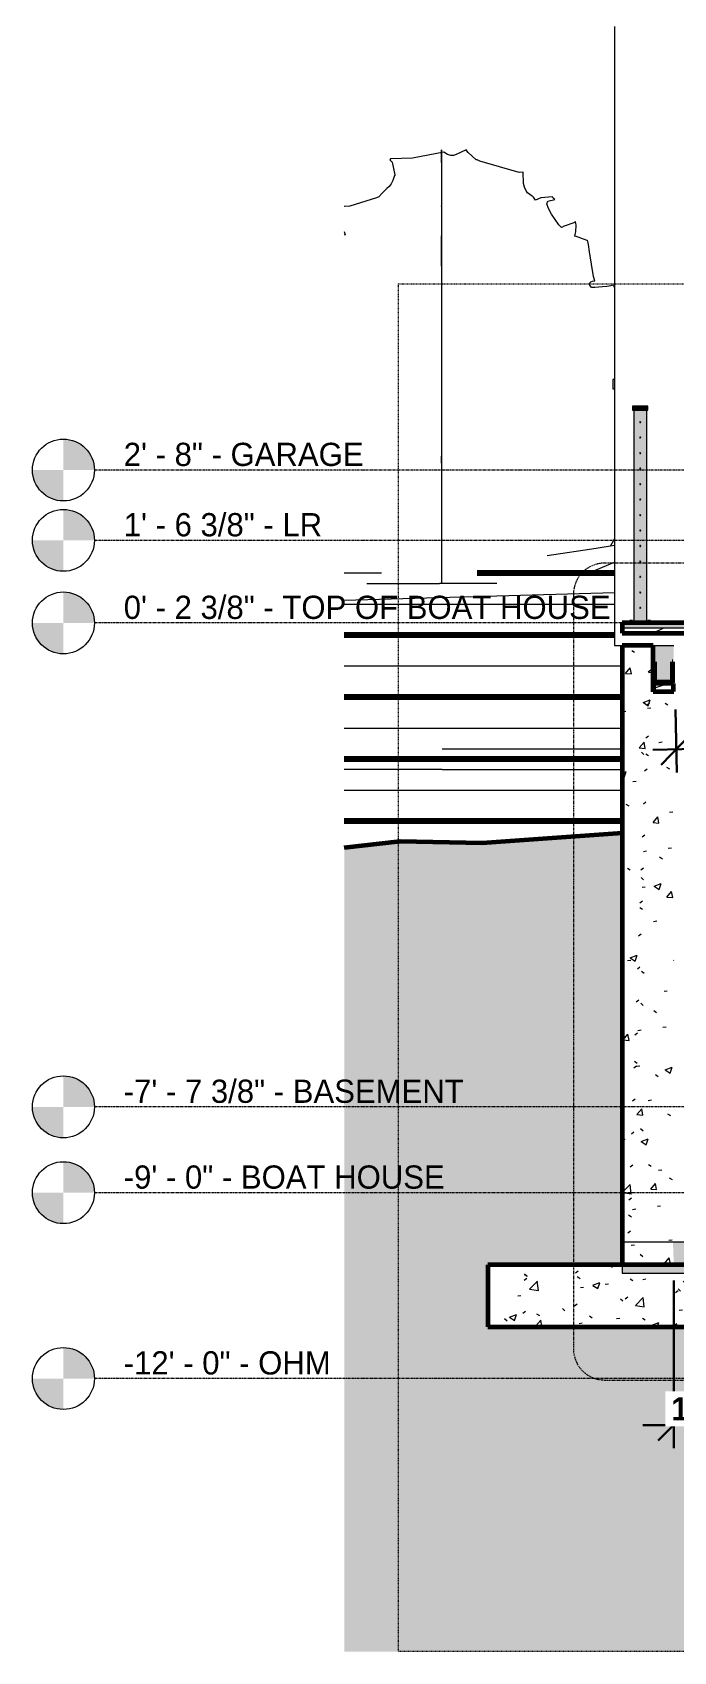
# Model space of a CAD drawing. Header units: inches. Extents: x -8991 to -6983, y -226 to 479.
# Drawn here: x -7933.5 to -7809.4, y -196.9 to 116.8 of the extents above; entities that cross this region are included whole.
import ezdxf

# ---------------------------------------------------------------- set-up
doc = ezdxf.new("R2010")
doc.units = ezdxf.units.IN
doc.header["$MEASUREMENT"] = 0
for name, pattern in [('Aligning Line 1_8_', [0.25, 0.125, -0.125]), ('Dash Dot 3_16_', [0.3125, 0.1875, -0.0625, 0, -0.0625]), ('Grid Line 1_2_', [0.875, 0.5, -0.125, 0.125, -0.125])]:
    doc.linetypes.add(name, pattern=pattern)
for name, color, linetype, lineweight in [('A-ANNO-DIMS-1', 211, 'Continuous', 30), ('A-ANNO-SYMB-1', 150, 'Dash Dot 3_16_', 9), ('A-DETL-GENF', 92, 'Continuous', 9), ('A-FLOR', 192, 'Continuous', 18), ('A-FLOR-1', 192, 'Continuous', 60), ('A-FLOR-HRAL', 11, 'Continuous', 9), ('A-FLOR-LEVL', 51, 'Continuous', 9), ('A-FLOR-LEVL-1', 51, 'Grid Line 1_2_', 9), ('A-FLOR-MCUT', 51, 'Continuous', 18), ('A-FLOR-PATT-1', 8, 'Continuous', 9), ('A-GLAZ', 151, 'Continuous', 18), ('A-GLAZ-1', 151, 'Continuous', 9), ('A-WALL', 113, 'Continuous', 18), ('A-WALL-1', 113, 'Continuous', 60), ('A-WALL-PATT-1', 111, 'Continuous', 9), ('C-BLDG-PADS', 91, 'Continuous', 9), ('C-BLDG-PADS-1', 91, 'Continuous', 18), ('C-TOPO', 7, 'Continuous', 9), ('C-TOPO-1', 7, 'Continuous', 60), ('C-TOPO-MAJR', 7, 'Continuous', 80), ('G-ANNO-SYMB', 111, 'Aligning Line 1_8_', 9), ('S-FNDN', 32, 'Continuous', 18), ('S-FNDN-1', 32, 'Continuous', 60), ('S-FNDN-2', 32, 'Continuous', 9)]:
    doc.layers.add(name, color=color, linetype=linetype, lineweight=lineweight)
doc.styles.add('Century Gothic', font='ufonts.com_century-gothic.ttf', dxfattribs={"height": 4.5})
doc.styles.add('Century Gothic_B', font='GOTHICB.TTF', dxfattribs={"height": 4.5})
doc.dimstyles.new('OD__1_8__Tol__', dxfattribs={"dimscale": 12, "dimtxt": 4.698757, "dimasz": 0.5, "dimexe": 0.375, "dimexo": 0.25, "dimgap": 0.0625, "dimtad": 1, "dimdec": 3, "dimrnd": 0.125, "dimzin": 3, "dimdsep": 46, "dimlunit": 4, "dimtxsty": 'Century Gothic_B', "dimblk1": 'OBLIQUE', "dimblk2": 'OBLIQUE', "dimsah": 1, "dimcen": 0.09, "dimdle": 0.375, "dimazin": 0, "dimtfac": 1, "dimtdec": 4, "dimtix": 1, "dimtmove": 0, "dimatfit": 3, "dimfxl": 1, "dimtvp": 1, "dimtfill": 1, "dimfrac": 2, "dimtolj": 1, "dimtzin": 0, "dimlwd": 30, "dimlwe": 30, "dimarcsym": 2})
doc.dimstyles.new('OD__1__Tol__', dxfattribs={"dimscale": 12, "dimtxt": 4.698757, "dimasz": 0.5, "dimexe": 0.375, "dimexo": 0.25, "dimgap": 0.0625, "dimtad": 1, "dimdec": 0, "dimzin": 3, "dimdsep": 46, "dimlunit": 4, "dimtxsty": 'Century Gothic_B', "dimblk1": 'OBLIQUE', "dimblk2": 'OBLIQUE', "dimsah": 1, "dimcen": 0.09, "dimdle": 0.375, "dimazin": 0, "dimtfac": 1, "dimtdec": 4, "dimtix": 1, "dimtmove": 0, "dimatfit": 3, "dimfxl": 1, "dimtvp": 1, "dimtfill": 1, "dimfrac": 2, "dimtolj": 1, "dimtzin": 0, "dimlwd": 30, "dimlwe": 30, "dimarcsym": 2})
pattern_1 = [(50, (-7545.088, 124.938), (13.77135, -1.20496), [1.44, -15.84]), (355, (-7545.088, 124.938), (-2.6644, 14.4422), [1.152, -12.672]), (100.451, (-7543.94, 124.837), (11.10708, 13.23737), [1.224, -13.462]), (46.184, (-7545.088, 128.778), (20.4913, -3.17785), [2.16, -23.76]), (96.636, (-7543.38, 128.513), (17.9459, 18.7032), [1.836, -20.193]), (351.184, (-7545.088, 128.778), (17.9454, 18.7026), [1.728, -19.008]), (21, (-7543.168, 127.818), (11.46052, -7.73037), [1.44, -15.84]), (326, (-7543.168, 127.818), (4.67135, 13.92315), [1.152, -12.672]), (71.451, (-7542.213, 127.173), (16.13207, 6.19284), [1.224, -13.462]), (37.5, (-7545.0885, 124.938), (0.233123, 6.39175), [0.634, -11.885, 0.634, -12.23, -12.72]), (37.5, (-7545.0885, 124.938), (0.233123, 6.39175), [-25.382, 0.634, -12.086]), (7.5, (-7545.0885, 124.938), (5.05073, 7.57304), [0.634, -6.701, 0.634, -11.597, -4.848]), (7.5, (-7545.0885, 124.938), (5.05073, 7.57304), [-19.565, 0.634, -4.214]), (327.5, (-7549.3695, 124.938), (10.24958, -0.43289), [0.634, -4.166, 0.634, -14.342, -19.872]), (327.5, (-7549.3695, 124.938), (10.24958, -0.43289), [-19.776, 0.634, -19.238]), (317.5, (-7551.2895, 124.938), (11.19739, 1.92214), [0.634, -5.606, 0.634, -9.312, -14.112]), (317.5, (-7551.2895, 124.938), (11.19739, 1.92214), [-16.186, 0.634, -13.478])]

# ---------------------------------------------------------------- blocks, each defined once
blk = doc.blocks.new('Railing - 2_ x 1_2_ 2-1559248-Section 26')
at = {"layer": 'A-FLOR-HRAL'}
for points in [[(-8696.64, 2.62), (-8694.88, 2.62), (-8694.88, 43.62), (-8697.26, 43.62), (-8697.26, 2.62), (-8696.85, 2.62)], [(-8694.88, 2.37), (-8693.57, 2.37), (-8693.57, 2.62), (-8698.57, 2.62), (-8698.57, 2.37), (-8696.55, 2.37)], [(-8697.59, 2.62), (-8697.57, 2.62), (-8697.58, 2.87), (-8698.07, 2.87), (-8698.05, 2.62), (-8697.6, 2.62)], [(-8694.29, 2.62), (-8694.07, 2.62), (-8694.08, 2.87), (-8694.57, 2.87), (-8694.55, 2.62), (-8694.32, 2.62)]]:
    blk.add_hatch(color=256, dxfattribs=at).paths.add_polyline_path(points, flags=0)
for p, q in [((-8697.26, 43.62), (-8694.88, 43.62)), ((-8697.26, 2.62), (-8697.26, 43.62)), ((-8694.88, 2.62), (-8694.88, 43.62)), ((-8693.57, 2.62), (-8698.57, 2.62)), ((-8698.57, 2.37), (-8698.57, 2.62)), ((-8698.57, 2.37), (-8693.57, 2.37)), ((-8698.07, 2.62), (-8698.07, 2.87)), ((-8697.57, 2.87), (-8698.07, 2.87)), ((-8697.57, 2.87), (-8697.57, 2.62)), ((-8694.57, 2.62), (-8694.57, 2.87)), ((-8694.07, 2.87), (-8694.57, 2.87)), ((-8694.07, 2.87), (-8694.07, 2.62)), ((-8693.57, 2.37), (-8693.57, 2.62))]:
    blk.add_line(p, q, dxfattribs=at)
blk = doc.blocks.new('Railing - 2_ x 1_2_ 2-V24-Section 26')
at = {"layer": 'A-FLOR-HRAL'}
h = blk.add_hatch(color=256, dxfattribs=at)
h.paths.add_polyline_path([(-8871.88, 2.62), (-8871.88, 43.62), (-8874.26, 43.62), (-8874.26, 2.62), (-8872.35, 2.62)], flags=0)
h.paths.add_polyline_path([(-8873.07, 5.19), (-8873.16, 5.28), (-8873.07, 5.37), (-8872.98, 5.28)], flags=0)
h.paths.add_polyline_path([(-8873.07, 8.19), (-8873.16, 8.28), (-8873.07, 8.37), (-8872.98, 8.28)], flags=0)
h.paths.add_polyline_path([(-8873.07, 11.19), (-8873.16, 11.28), (-8873.07, 11.37), (-8872.98, 11.28)], flags=0)
h.paths.add_polyline_path([(-8873.07, 14.19), (-8873.16, 14.28), (-8873.07, 14.37), (-8872.98, 14.28)], flags=0)
h.paths.add_polyline_path([(-8873.07, 17.19), (-8873.16, 17.28), (-8873.07, 17.37), (-8872.98, 17.28)], flags=0)
h.paths.add_polyline_path([(-8873.07, 20.19), (-8873.16, 20.28), (-8873.07, 20.37), (-8872.98, 20.28)], flags=0)
h.paths.add_polyline_path([(-8873.07, 23.19), (-8873.16, 23.28), (-8873.07, 23.37), (-8872.98, 23.28)], flags=0)
h.paths.add_polyline_path([(-8873.07, 26.19), (-8873.16, 26.28), (-8873.07, 26.37), (-8872.98, 26.28)], flags=0)
h.paths.add_polyline_path([(-8873.07, 29.19), (-8873.16, 29.28), (-8873.07, 29.37), (-8872.98, 29.28)], flags=0)
h.paths.add_polyline_path([(-8873.07, 32.19), (-8873.16, 32.28), (-8873.07, 32.37), (-8872.98, 32.28)], flags=0)
h.paths.add_polyline_path([(-8873.07, 35.19), (-8873.16, 35.28), (-8873.07, 35.37), (-8872.98, 35.28)], flags=0)
h.paths.add_polyline_path([(-8873.07, 38.19), (-8873.16, 38.28), (-8873.07, 38.37), (-8872.98, 38.28)], flags=0)
h.paths.add_polyline_path([(-8873.07, 41.19), (-8873.16, 41.28), (-8873.07, 41.37), (-8872.98, 41.28)], flags=0)
for points in [[(-8871.36, 2.37), (-8870.57, 2.37), (-8870.57, 2.62), (-8875.57, 2.62), (-8875.57, 2.37), (-8871.88, 2.37)], [(-8875.07, 2.62), (-8874.57, 2.62), (-8874.58, 2.87), (-8875.07, 2.87)], [(-8871.35, 2.62), (-8871.07, 2.62), (-8871.08, 2.87), (-8871.57, 2.87), (-8871.55, 2.62), (-8871.36, 2.62)]]:
    blk.add_hatch(color=256, dxfattribs=at).paths.add_polyline_path(points, flags=0)
for p, q in [((-8874.26, 2.62), (-8874.26, 43.62)), ((-8871.88, 43.62), (-8871.88, 2.62)), ((-8870.57, 2.62), (-8875.57, 2.62)), ((-8875.57, 2.37), (-8875.57, 2.62)), ((-8875.07, 2.62), (-8875.07, 2.87)), ((-8874.57, 2.87), (-8875.07, 2.87)), ((-8874.57, 2.87), (-8874.57, 2.62)), ((-8871.57, 2.62), (-8871.57, 2.87)), ((-8871.07, 2.87), (-8871.57, 2.87)), ((-8871.07, 2.87), (-8871.07, 2.62)), ((-8870.57, 2.62), (-8870.57, 2.37))]:
    blk.add_line(p, q, dxfattribs=at)
blk = doc.blocks.new('Railing - Railing-1114347-Section 26')
at = {"layer": 'A-FLOR-HRAL'}
for points in [[(-8874.01, 43.62), (-8871.57, 43.62), (-8871.58, 44.37), (-8874.57, 44.37), (-8874.57, 43.62), (-8874.26, 43.62)], [(-8697.57, 43.62), (-8694.57, 43.62), (-8694.57, 44.37), (-8697.57, 44.37), (-8697.57, 43.99)], [(-8873.07, 41.19), (-8872.98, 41.28), (-8873.07, 41.37), (-8873.16, 41.28)], [(-8873.07, 38.19), (-8872.98, 38.28), (-8873.07, 38.37), (-8873.16, 38.28)], [(-8873.07, 35.19), (-8872.98, 35.28), (-8873.07, 35.37), (-8873.16, 35.28)], [(-8873.07, 32.19), (-8872.98, 32.28), (-8873.07, 32.37), (-8873.16, 32.28)], [(-8873.07, 29.19), (-8872.98, 29.28), (-8873.07, 29.37), (-8873.16, 29.28)], [(-8873.07, 26.19), (-8872.98, 26.28), (-8873.07, 26.37), (-8873.16, 26.28)], [(-8873.07, 23.19), (-8872.98, 23.28), (-8873.07, 23.37), (-8873.16, 23.28)], [(-8873.07, 20.19), (-8872.98, 20.28), (-8873.07, 20.37), (-8873.16, 20.28)], [(-8873.07, 17.19), (-8872.98, 17.28), (-8873.07, 17.37), (-8873.16, 17.28)], [(-8873.07, 14.19), (-8872.98, 14.28), (-8873.07, 14.37), (-8873.16, 14.28)], [(-8873.07, 11.19), (-8872.98, 11.28), (-8873.07, 11.37), (-8873.16, 11.28)], [(-8873.07, 8.19), (-8872.98, 8.28), (-8873.07, 8.37), (-8873.16, 8.28)], [(-8873.07, 5.19), (-8872.98, 5.28), (-8873.07, 5.37), (-8873.16, 5.28)]]:
    blk.add_hatch(color=256, dxfattribs=at).paths.add_polyline_path(points, flags=0)
for p, q in [((-8871.57, 44.37), (-8874.57, 44.37)), ((-8874.57, 44.37), (-8874.57, 43.62)), ((-8871.57, 43.62), (-8871.57, 44.37)), ((-8694.57, 44.37), (-8697.57, 44.37)), ((-8697.57, 44.37), (-8697.57, 43.62)), ((-8694.57, 43.62), (-8694.57, 44.37)), ((-8874.57, 43.62), (-8871.57, 43.62)), ((-8697.57, 43.62), (-8697.26, 43.62)), ((-8694.88, 43.62), (-8694.57, 43.62))]:
    blk.add_line(p, q, dxfattribs=at)
for centre, radius, start, end in [((-8873.07, 41.28), 0.0938, 0, 180), ((-8873.07, 41.28), 0.0938, 180, 0), ((-8873.07, 38.28), 0.0938, 0, 180), ((-8873.07, 38.28), 0.0938, 180, 0), ((-8873.07, 35.28), 0.0938, 0, 180), ((-8873.07, 35.28), 0.0938, 180, 0), ((-8873.07, 32.28), 0.0938, 0, 180), ((-8873.07, 32.28), 0.0938, 180, 0), ((-8873.07, 29.28), 0.0938, 0, 180), ((-8873.07, 29.28), 0.0938, 180, 0), ((-8873.07, 26.28), 0.0938, 0, 180), ((-8873.07, 26.28), 0.0938, 180, 0), ((-8873.07, 23.28), 0.0938, 0, 180), ((-8873.07, 23.28), 0.0938, 180, 0), ((-8873.07, 20.28), 0.0938, 0, 180), ((-8873.07, 20.28), 0.0938, 180, 0), ((-8873.07, 17.28), 0.0938, 0, 180), ((-8873.07, 17.28), 0.0938, 180, 0), ((-8873.07, 14.28), 0.0938, 0, 180), ((-8873.07, 14.28), 0.0938, 180, 0), ((-8873.07, 11.28), 0.0937, 360, 180), ((-8873.07, 11.28), 0.0937, 180, 360), ((-8873.07, 8.28), 0.0938, 0, 180), ((-8873.07, 8.28), 0.0937, 180, 360), ((-8873.07, 5.28), 0.0937, 360, 180), ((-8873.07, 5.28), 0.0937, 180, 0)]:
    blk.add_arc(centre, radius, start, end, dxfattribs=at)
for name in ['Railing - 2_ x 1_2_ 2-V24-Section 26', 'Railing - 2_ x 1_2_ 2-1559248-Section 26']:
    blk.add_blockref(name, (0, 0))
blk = doc.blocks.new('Walls 3 - Walls 3-1648727-Section 26')
at = {"layer": 'A-WALL'}
blk.add_hatch(color=256, dxfattribs=at).paths.add_polyline_path([(-8870.34, -9.25), (-8866.78, -9.25), (-8866.78, -5.19), (-8866.91, -5.19), (-8866.91, -9.13), (-8870.22, -9.13), (-8870.22, -5.19), (-8870.34, -5.19), (-8870.34, -8.57)], flags=0)
at = {"layer": 'A-WALL-1'}
for p, q in [((-8870.22, -5.19), (-8870.34, -5.19)), ((-8870.34, -5.19), (-8870.34, -9.25)), ((-8870.22, -9.13), (-8870.22, -5.19)), ((-8866.78, -5.19), (-8866.91, -5.19)), ((-8866.91, -5.19), (-8866.91, -9.13)), ((-8866.78, -9.25), (-8866.78, -5.19)), ((-8870.34, -9.25), (-8866.78, -9.25)), ((-8866.91, -9.13), (-8870.22, -9.13))]:
    blk.add_line(p, q, dxfattribs=at)
blk = doc.blocks.new('fraser photina 26748 - fraser photina 26748-1770216-Section 26')
at = {"layer": 'A-DETL-GENF'}
for p, q in [((-8921.42, 92.26), (-8921.56, 92.1)), ((-8921.56, 92.1), (-8921.07, 91.64)), ((-8917.18, 92.39), (-8921.42, 92.26)), ((-8921.07, 91.64), (-8920.54, 89.21)), ((-8911.1, 93.59), (-8917.18, 92.39)), ((-8911.53, 93.82), (-8911.53, 94.03)), ((-8911.53, 94.03), (-8911.53, 93.51)), ((-8911.53, 93.51), (-8911.53, 93.82)), ((-8911.53, 93.51), (-8911.53, 93.59)), ((-8911.53, 93.59), (-8911.53, 93.51)), ((-8911.53, 93.15), (-8911.53, 93.51)), ((-8911.53, 93.51), (-8911.53, 93.11)), ((-8911.53, 93.51), (-8911.53, 92.39)), ((-8911.53, 92.12), (-8911.53, 93.49)), ((-8911.53, 92.95), (-8911.53, 93.15)), ((-8911.53, 93.11), (-8911.53, 92.95)), ((-8911.53, 92.95), (-8911.53, 92.95)), ((-8911.53, 92.39), (-8911.53, 92.26)), ((-8911.53, 92.26), (-8911.53, 92.1)), ((-8911.53, 92.08), (-8911.53, 92.12)), ((-8911.53, 92.1), (-8911.53, 91.64)), ((-8911.53, 91.84), (-8911.53, 92.08)), ((-8911.53, 91.57), (-8911.53, 91.84)), ((-8911.53, 91.64), (-8911.53, 89.21)), ((-8910.38, 93.15), (-8911.1, 93.59)), ((-8909.76, 92.95), (-8910.38, 93.15)), ((-8909.2, 92.95), (-8909.76, 92.95)), ((-8908.67, 93.11), (-8909.2, 92.95)), ((-8906.76, 94.03), (-8908.67, 93.11)), ((-8906.66, 93.82), (-8906.76, 94.03)), ((-8906.4, 93.49), (-8906.66, 93.82)), ((-8904.83, 92.12), (-8906.4, 93.49)), ((-8904.6, 92.08), (-8904.83, 92.12)), ((-8904.13, 91.84), (-8904.6, 92.08)), ((-8896.49, 89.61), (-8904.13, 91.84)), ((-8920.96, 88.11), (-8921.3, 87.43)), ((-8920.63, 89.04), (-8920.96, 88.11)), ((-8920.54, 89.04), (-8920.63, 89.04)), ((-8920.54, 89.21), (-8920.54, 89.04)), ((-8911.53, 89.21), (-8911.53, 89.04)), ((-8911.53, 89.04), (-8911.53, 89.04)), ((-8911.53, 89.04), (-8911.53, 88.11)), ((-8911.53, 88.11), (-8911.53, 87.43)), ((-8895.71, 89.69), (-8896.49, 89.61)), ((-8895.65, 87.51), (-8895.71, 89.69)), ((-8923.67, 84.93), (-8924.09, 84.7)), ((-8923.08, 85.6), (-8923.67, 84.93)), ((-8922.56, 86.11), (-8923.08, 85.6)), ((-8922.09, 86.52), (-8922.56, 86.11)), ((-8921.68, 86.93), (-8922.09, 86.52)), ((-8921.3, 87.43), (-8921.68, 86.93)), ((-8911.53, 87.43), (-8911.53, 86.93)), ((-8911.53, 86.93), (-8911.53, 86.52)), ((-8911.53, 86.52), (-8911.53, 86.11)), ((-8911.53, 86.11), (-8911.53, 85.6)), ((-8911.53, 85.6), (-8911.53, 84.93)), ((-8911.53, 84.93), (-8911.53, 84.7)), ((-8895.48, 86.81), (-8895.65, 87.51)), ((-8895.22, 86.19), (-8895.48, 86.81)), ((-8894.87, 85.69), (-8895.22, 86.19)), ((-8894.41, 85.36), (-8894.87, 85.69)), ((-8894.15, 85.21), (-8894.41, 85.36)), ((-8893.96, 85.08), (-8894.15, 85.21)), ((-8893.83, 84.96), (-8893.96, 85.08)), ((-8893.72, 84.83), (-8893.83, 84.96)), ((-8893.62, 84.68), (-8893.72, 84.83)), ((-8892.3, 84.74), (-8893.33, 84.28)), ((-8890.08, 84.93), (-8892.3, 84.74)), ((-8889.89, 84.64), (-8890.08, 84.93)), ((-8930.31, 83.02), (-8930.37, 83.04)), ((-8929.25, 83.13), (-8930.31, 83.02)), ((-8924.09, 84.7), (-8929.25, 83.13)), ((-8911.53, 84.7), (-8911.53, 83.13)), ((-8911.53, 83.02), (-8911.53, 83.19)), ((-8911.53, 83.19), (-8911.53, 82.44)), ((-8911.53, 83.13), (-8911.53, 83.02)), ((-8911.53, 82.44), (-8911.53, 79.78)), ((-8893.49, 84.5), (-8893.62, 84.68)), ((-8893.33, 84.28), (-8893.49, 84.5)), ((-8891.14, 83.57), (-8890.94, 84.06)), ((-8890.85, 82.67), (-8891.14, 83.57)), ((-8890.94, 84.06), (-8889.62, 84.38)), ((-8890.26, 81.56), (-8890.85, 82.67)), ((-8889.6, 84.41), (-8889.89, 84.64)), ((-8889.62, 84.38), (-8889.6, 84.41)), ((-8911.53, 79.78), (-8911.53, 77.56)), ((-8888.8, 79.52), (-8890.26, 81.56)), ((-8888.28, 79), (-8888.8, 79.52)), ((-8888.13, 79.07), (-8888.28, 79)), ((-8888.01, 79.16), (-8888.13, 79.07)), ((-8885.74, 79.94), (-8888.01, 79.16)), ((-8885.69, 80.14), (-8885.74, 79.94)), ((-8885.62, 80.1), (-8885.69, 80.14)), ((-8885.54, 79.85), (-8885.62, 80.1)), ((-8885.56, 78.14), (-8885.49, 79.42)), ((-8885.49, 79.42), (-8885.54, 79.85)), ((-8930.37, 78.18), (-8930.17, 77.56)), ((-8930.17, 77.56), (-8930.37, 77.48)), ((-8911.53, 77.56), (-8911.53, 75.9)), ((-8911.53, 77.3), (-8911.53, 77.35)), ((-8911.53, 77.35), (-8911.53, 77.31)), ((-8911.53, 77.31), (-8911.53, 77.22)), ((-8911.53, 77.1), (-8911.53, 77.3)), ((-8911.53, 77.22), (-8911.53, 77.14)), ((-8911.53, 77.14), (-8911.53, 77.12)), ((-8911.53, 77.12), (-8911.53, 71.86)), ((-8911.53, 71.79), (-8911.53, 77.1)), ((-8911.53, 75.9), (-8911.53, 74.75)), ((-8883.36, 76.47), (-8885.8, 77.34)), ((-8885.8, 77.34), (-8885.74, 77.34)), ((-8885.74, 77.34), (-8885.56, 78.14)), ((-8883.26, 76.54), (-8883.36, 76.47)), ((-8883.11, 75.71), (-8883.26, 76.54)), ((-8882.9, 74.29), (-8883.11, 75.71)), ((-8911.53, 74.75), (-8911.53, 74.44)), ((-8911.53, 74.35), (-8911.53, 74.52)), ((-8911.53, 74.52), (-8911.53, 72.47)), ((-8911.53, 74.44), (-8911.53, 74.35)), ((-8911.53, 72.47), (-8911.53, 72.36)), ((-8911.53, 72.36), (-8911.53, 71.49)), ((-8882.12, 69.46), (-8882.9, 74.29)), ((-8911.53, 71.86), (-8911.53, 71.49)), ((-8911.53, 71.49), (-8911.53, 71.79)), ((-8911.53, 71.49), (-8911.53, 71.35)), ((-8911.53, 71.35), (-8911.53, 71.24)), ((-8911.53, 71.24), (-8911.53, 71.15)), ((-8911.53, 71.15), (-8911.53, 71.08)), ((-8911.53, 71.08), (-8911.53, 71.06)), ((-8911.53, 71.06), (-8911.53, 69.97)), ((-8911.53, 69.97), (-8911.53, 69.11)), ((-8911.53, 69.11), (-8911.53, 68.16)), ((-8881.84, 68.67), (-8882.12, 69.46)), ((-8911.53, 68.16), (-8911.53, 66.69)), ((-8911.53, 66.69), (-8911.53, 64.93)), ((-8882.9, 68.08), (-8882.83, 68.29)), ((-8882.85, 67.84), (-8882.9, 68.08)), ((-8882.71, 67.61), (-8882.85, 67.84)), ((-8882.83, 68.29), (-8882.64, 68.46)), ((-8882.49, 67.37), (-8882.71, 67.61)), ((-8882.64, 68.46), (-8882.32, 68.6)), ((-8882.31, 67.35), (-8882.49, 67.37)), ((-8882.32, 68.6), (-8881.84, 68.67)), ((-8881.84, 67.36), (-8882.31, 67.35)), ((-8881.16, 67.4), (-8881.84, 67.36)), ((-8880.36, 67.46), (-8881.16, 67.4)), ((-8879.53, 67.54), (-8880.36, 67.46)), ((-8878.77, 67.66), (-8879.53, 67.54)), ((-8878.16, 67.81), (-8878.77, 67.66)), ((-8878.07, 67.34), (-8878.16, 67.81)), ((-8911.53, 64.93), (-8911.53, 63.13)), ((-8911.53, 63.13), (-8911.53, 61.51)), ((-8911.53, 61.51), (-8911.53, 60.32)), ((-8911.53, 60.32), (-8911.53, 59.79)), ((-8911.53, 59.79), (-8911.53, 59.07)), ((-8911.53, 59.07), (-8911.53, 50.69)), ((-8911.53, 50.69), (-8911.53, 50)), ((-8911.53, 50), (-8911.53, 49.04)), ((-8911.53, 49.04), (-8911.53, 47.92)), ((-8911.53, 47.92), (-8911.53, 46.75)), ((-8911.53, 46.75), (-8911.53, 45.62)), ((-8911.53, 45.62), (-8911.53, 44.66)), ((-8911.53, 44.66), (-8911.53, 43.97)), ((-8911.53, 43.97), (-8911.53, 43.51)), ((-8911.53, 43.51), (-8911.53, 42.83)), ((-8911.53, 42.83), (-8911.53, 41.99)), ((-8911.53, 41.99), (-8911.53, 41.03)), ((-8911.53, 41.03), (-8911.53, 40.03)), ((-8911.53, 40.03), (-8911.53, 39.04)), ((-8911.53, 39.04), (-8911.53, 38.12)), ((-8911.53, 38.12), (-8911.53, 37.74)), ((-8911.53, 37.74), (-8911.53, 37.01)), ((-8911.53, 37.01), (-8911.53, 36.09)), ((-8911.53, 36.09), (-8911.53, 35.11)), ((-8911.53, 35.11), (-8911.53, 34.23)), ((-8911.53, 34.68), (-8911.53, 34.7)), ((-8911.53, 34.7), (-8911.53, 34.65)), ((-8911.53, 34.3), (-8911.53, 34.68)), ((-8911.53, 34.65), (-8911.53, 29.49)), ((-8911.53, 33.91), (-8911.53, 34.3)), ((-8911.53, 34.23), (-8911.53, 33.59)), ((-8911.53, 33.35), (-8911.53, 33.91)), ((-8911.53, 33.59), (-8911.53, 33.35)), ((-8911.53, 29.49), (-8911.53, 23.55)), ((-8911.53, 23.55), (-8911.53, 22.95)), ((-8911.53, 22.95), (-8911.53, 21.72)), ((-8911.53, 21.72), (-8911.53, 10.92)), ((-8878.07, 18.67), (-8878.85, 17.32)), ((-8925.97, 10.03), (-8911.93, 10.03)), ((-8913.72, 10.03), (-8911.92, 10.03)), ((-8900.85, 10.03), (-8911.93, 10.03)), ((-8911.53, 10.92), (-8911.53, 10.03))]:
    blk.add_line(p, q, dxfattribs=at)
blk = doc.blocks.new('Window-Casement-Andersen-A_Series - 35-1_4_ x 35-1_4_-2097275-Section 26')
at = {"layer": 'A-GLAZ-1'}
for p, q in [((-8878.07, 205.43), (-8878.38, 205.38)), ((-8878.38, 205.38), (-8878.38, 203.63)), ((-8878.38, 203.63), (-8878.07, 203.63))]:
    blk.add_line(p, q, dxfattribs=at)
blk = doc.blocks.new('Walls 2 - Walls 3-2244520-Section 26')
at = {"layer": 'A-WALL-PATT-1'}
h = blk.add_hatch(dxfattribs=at)
h.set_pattern_fill('FP_2', color=256, style=0, pattern_type=2)
h.set_pattern_definition([(216.87, (-8599.068, 132.934), (23.9897714, 15.993643), [3.998, -35.986]), (206.565, (-8594.27, 130.535), (-7.99708, -7.99662), [8.941, -8.941]), (198.435, (-8594.27, 126.537), (-15.993845, -7.997098), [5.058, -20.23])])
h.paths.add_polyline_path([(-8866.65, -10.94), (-8866.65, -9.38), (-8870.51, -9.38), (-8870.51, -10.94)], flags=0)
at = {"layer": 'A-WALL-1'}
for p, q in [((-8866.65, -9.38), (-8870.51, -9.38)), ((-8870.51, -9.38), (-8870.51, -10.94)), ((-8866.65, -10.94), (-8866.65, -9.38)), ((-8870.51, -10.94), (-8866.65, -10.94))]:
    blk.add_line(p, q, dxfattribs=at)
blk = doc.blocks.new('Level - Level Head - Circle-50818-Section 26')
at = {"layer": 'A-FLOR-LEVL'}
h = blk.add_hatch(color=256, dxfattribs=at)
edge = h.paths.add_edge_path(flags=0)
edge.add_line((-8984.72, 32), (-8978.72, 32))
edge.add_arc((-8984.72, 32), 6, 0, 90)
edge.add_line((-8984.72, 38), (-8984.72, 32))
h = blk.add_hatch(color=256, dxfattribs=at)
edge = h.paths.add_edge_path(flags=0)
edge.add_line((-8984.72, 26), (-8984.72, 32))
edge.add_line((-8984.72, 32), (-8990.72, 32))
edge.add_arc((-8984.72, 32), 6, 180, 270)
blk.add_circle((-8984.72, 32), 6, dxfattribs=at)
blk = doc.blocks.new('_Oblique')
at = {"color": 0, "linetype": 'ByBlock', "lineweight": -2}
blk.add_line((-0.5, -0.5), (0.5, 0.5), dxfattribs=at)
blk = doc.blocks.new('DIMBLOCK1-Section 26')
at = {"layer": 'A-ANNO-DIMS-1', "color": 0, "lineweight": 30, "transparency": 16777216}
for p, q in [((-7809.39, -125), (-7809.39, -157.52)), ((-7797.39, -137), (-7797.39, -157.52)), ((-7809.39, -153.02), (-7815.39, -153.02)), ((-7797.39, -153.02), (-7809.39, -153.02)), ((-7797.39, -153.02), (-7791.39, -153.02))]:
    blk.add_line(p, q, dxfattribs=at)
at = {"layer": 'Defpoints', "color": 0, "transparency": 16777216}
for p in [(-7809.39, -122), (-7797.39, -134)]:
    blk.add_point(p, dxfattribs=at)
at = {"layer": 'A-ANNO-DIMS-1', "color": 0, "lineweight": 30, "transparency": 16777216, "xscale": 5.999999999999999, "yscale": 5.999999999999999, "zscale": 5.999999999999999}
blk.add_blockref('_Oblique', (-7809.39, -153.02), dxfattribs=at)
at = {"layer": 'A-ANNO-DIMS-1', "color": 0, "lineweight": 30, "transparency": 16777216, "xscale": 5.999999999999999, "yscale": 5.999999999999999, "zscale": 5.999999999999999, "rotation": 180}
blk.add_blockref('_Oblique', (-7797.39, -153.02), dxfattribs=at)
at = {"layer": 'A-ANNO-DIMS-1', "color": 0, "transparency": 16777216, "insert": (-7803.39, -149.91), "char_height": 4.5, "attachment_point": 5, "style": 'Century Gothic_B', "bg_fill": 3, "box_fill_scale": 1.25, "bg_fill_color": 256, "bg_fill_true_color": 13158600, "bg_fill_transparency": 0}
blk.add_mtext('\\A1;1\'-0"', dxfattribs=at)
at = {"layer": 'Defpoints', "color": 0, "transparency": 16777216}
blk.add_point((-7809.39, -153.02), dxfattribs=at)
blk = doc.blocks.new('DIMBLOCK3-Section 26')
at = {"layer": 'A-ANNO-DIMS-1', "color": 0, "lineweight": 30, "transparency": 16777216}
for p, q in [((-7645.83, -11.01), (-7645.57, -23.18)), ((-7809.08, -14.41), (-7808.82, -26.58)), ((-7641.17, -18.59), (-7813.42, -22.18))]:
    blk.add_line(p, q, dxfattribs=at)
at = {"layer": 'Defpoints', "color": 0, "transparency": 16777216}
for p in [(-7645.89, -8.01), (-7809.14, -11.41), (-7808.92, -22.08)]:
    blk.add_point(p, dxfattribs=at)
at = {"layer": 'A-ANNO-DIMS-1', "color": 0, "lineweight": 30, "transparency": 16777216, "xscale": 5.999999999999999, "yscale": 5.999999999999999, "zscale": 5.999999999999999}
for p, rotation in [((-7645.67, -18.68), 1.193489423982044), ((-7808.92, -22.08), 181.193489423982)]:
    blk.add_blockref('_Oblique', p, dxfattribs=dict(at, rotation=rotation))
at = {"layer": 'A-ANNO-DIMS-1', "color": 0, "transparency": 16777216, "insert": (-7727.37, -16.92), "char_height": 4.5, "attachment_point": 5, "rotation": 1.1935, "style": 'Century Gothic_B', "bg_fill": 3, "box_fill_scale": 1.25, "bg_fill_color": 256, "bg_fill_true_color": 13158600, "bg_fill_transparency": 0}
blk.add_mtext('\\A1;13\'-7 1/4"', dxfattribs=at)

msp = doc.modelspace()

# ---------------------------------------------------------------- hatches: boundary and pattern name
at = {"layer": 'A-FLOR'}
msp.add_hatch(color=256, dxfattribs=at).paths.add_polyline_path([(-7640.88232, 1.375), (-7635.39084, 1.375), (-7635.39084, 2.375), (-7819.39084, 2.375), (-7819.39084, 1.375), (-7640.89084, 1.375)], flags=0)
at = {"layer": 'A-FLOR-PATT-1'}
h = msp.add_hatch(dxfattribs=at)
h.set_pattern_fill('FP_2', color=256, style=0, pattern_type=2)
h.set_pattern_definition([(216.87, (-7541.8895, 132.934), (23.9897714, 15.993643), [3.998, -35.986]), (206.565, (-7537.0915, 130.535), (-7.99708, -7.99662), [8.941, -8.941]), (198.435, (-7537.0915, 126.537), (-15.993845, -7.997098), [5.058, -20.23])])
h.paths.add_polyline_path([(-7819.39084, 0.375), (-7635.39084, 0.375), (-7635.39084, 1.375), (-7819.39084, 1.375), (-7819.39084, 0.8501)], flags=0)
at = {"layer": 'A-WALL-PATT-1'}
h = msp.add_hatch(dxfattribs=at)
h.set_pattern_fill('FP_1', color=256, style=0, pattern_type=2)
h.set_pattern_definition(pattern_1)
h.paths.add_polyline_path([(-7819.39084, -122), (-7809.39084, -122), (-7809.54925, -117.6041), (-7809.39084, -117.6041), (-7809.39084, -11), (-7813.39084, -11), (-7813.39084, -2), (-7819.39084, -2), (-7819.39084, -117.6041), (-7819.15322, -117.6041), (-7819.36775, -121.57288)], flags=0)
at = {"layer": 'C-BLDG-PADS'}
h = msp.add_hatch(color=256, dxfattribs=at)
h.paths.add_polyline_path([(-7819.39084, -122), (-7819.15322, -117.6041), (-7819.39084, -117.6041), (-7819.39084, -121.57288)], flags=0)
h.paths.add_polyline_path([(-7819.39084, -123.60634), (-7641.69268, -123.60634), (-7643.3906, -117.6041), (-7809.54925, -117.6041), (-7809.39084, -122), (-7819.39084, -122), (-7819.39084, -123.58201)], flags=0)
at = {"layer": 'C-TOPO'}
for points in [[(-7854.22897, -196.91009), (-7819.39084, -196.91009), (-7819.39084, -134), (-7845.39084, -134), (-7845.39084, -122), (-7819.39084, -122), (-7819.39084, -38.37065), (-7846.45547, -40.31616), (-7862.32494, -39.94311), (-7873.18672, -41.16827), (-7873.18672, -196.91009), (-7871.6773, -196.91009)], [(-7652.64084, -196.91009), (-7635.64084, -196.91009), (-7635.64084, -157), (-7652.64084, -157), (-7652.64084, -145), (-7645.64084, -145), (-7645.64084, -123.60634), (-7797.39084, -123.60634), (-7797.39084, -134), (-7819.39084, -134), (-7819.39084, -196.91009), (-7659.34859, -196.91009)]]:
    msp.add_hatch(color=256, dxfattribs=at).paths.add_polyline_path(points, flags=0)
at = {"layer": 'S-FNDN'}
h = msp.add_hatch(color=256, dxfattribs=at)
h.paths.add_polyline_path([(-7809.39084, -11), (-7809.39084, -2), (-7813.39084, -2), (-7813.39084, -11), (-7809.47344, -11)], flags=0)
h.paths.add_polyline_path([(-7809.47344, -10.94327), (-7813.32972, -10.94327), (-7813.32972, -9.375), (-7809.47344, -9.375)], flags=0)
h.paths.add_polyline_path([(-7809.72856, -9.25), (-7813.16606, -9.25), (-7813.16606, -5.1875), (-7813.04106, -5.1875), (-7813.04106, -9.125), (-7809.72856, -9.125), (-7809.72856, -5.1875), (-7809.60356, -5.1875), (-7809.60356, -9.25)], flags=0)
at = {"layer": 'S-FNDN-2'}
h = msp.add_hatch(dxfattribs=at)
h.set_pattern_fill('FP_1', color=256, style=0, pattern_type=2)
h.set_pattern_definition(pattern_1)
h.paths.add_polyline_path([(-7814.66197, -134), (-7797.39084, -134), (-7797.39084, -123.60634), (-7819.39084, -123.60634), (-7819.39084, -122), (-7845.39084, -122), (-7845.39084, -134), (-7819.39084, -134)], flags=0)

# ---------------------------------------------------------------- linework, layer by layer
at = {"layer": 'A-ANNO-SYMB-1'}
for p, q in [((-7635.32184, 13.95516), (-7822.80542, 13.95516)), ((-7828.80542, 7.95516), (-7828.80542, -138.29065))]:
    msp.add_line(p, q, dxfattribs=at)
for centre, start, end in [((-7822.80542, 7.95516), 90, 180), ((-7822.80542, -138.29065), 180, 270)]:
    msp.add_arc(centre, 6, start, end, dxfattribs=at)
at = {"layer": 'A-FLOR-1'}
for p, q in [((-7641.39084, 2.375), (-7819.39084, 2.375)), ((-7819.39084, 2.375), (-7819.39084, 0.375)), ((-7819.39084, 0.375), (-7635.39084, 0.375))]:
    msp.add_line(p, q, dxfattribs=at)
at = {"layer": 'A-FLOR-LEVL-1'}
for p, q in [((-7232.41868, 32), (-7921.53943, 32)), ((-7232.41868, 18.375), (-7921.53943, 18.375)), ((-7232.41868, 2.375), (-7921.53943, 2.375)), ((-7232.41868, -91.375), (-7921.53943, -91.375)), ((-7232.41868, -108), (-7921.53943, -108)), ((-7232.41868, -144), (-7921.53943, -144))]:
    msp.add_line(p, q, dxfattribs=at)
at = {"layer": 'A-FLOR-MCUT'}
msp.add_line((-7635.39084, 1.375), (-7819.39084, 1.375), dxfattribs=at)
at = {"layer": 'A-WALL'}
for p, q in [((-7820.89084, 117.9375), (-7820.89084, -2)), ((-7820.89084, -2), (-7819.39084, -2))]:
    msp.add_line(p, q, dxfattribs=at)
at = {"layer": 'C-BLDG-PADS-1'}
for p, q in [((-7635.64084, -117.6041), (-7819.39084, -117.6041)), ((-7819.39084, -122), (-7819.39084, -123.60634)), ((-7819.39084, -123.60634), (-7635.64084, -123.60634))]:
    msp.add_line(p, q, dxfattribs=at)
at = {"layer": 'C-TOPO'}
for p, q in [((-7833.89123, 15.41295), (-7824.401, 16.89082)), ((-7824.401, 16.89082), (-7820.89084, 17.43745)), ((-7825.99871, 12), (-7820.89084, 14.13929)), ((-7870.36618, 12), (-7873.18672, 12)), ((-7865.94181, 12), (-7870.36618, 12)), ((-7825.99871, 12), (-7825.51981, 12.19404)), ((-7820.89084, 8.22041), (-7873.18672, 6.75293)), ((-7873.18672, 6), (-7820.89084, 6)), ((-7853.91716, 0), (-7873.18672, 0)), ((-7853.91716, 0), (-7854.13713, 0)), ((-7819.39084, -6), (-7873.18672, -6)), ((-7873.18672, -18), (-7819.39084, -18)), ((-7854.20207, -22), (-7819.39084, -22)), ((-7854.20207, -22), (-7819.39084, -22)), ((-7854.20207, -26), (-7873.18672, -26)), ((-7854.20207, -26), (-7819.39084, -26)), ((-7854.20207, -26), (-7819.39084, -26)), ((-7873.18672, -30), (-7819.39084, -30)), ((-7862.32463, -39.94308), (-7873.18672, -41.16827)), ((-7846.45525, -40.31616), (-7862.32463, -39.94308)), ((-7846.45525, -40.31616), (-7819.39084, -38.37065))]:
    msp.add_line(p, q, dxfattribs=at)
at = {"layer": 'C-TOPO-1'}
for p, q in [((-7862.32494, -39.94308), (-7873.18672, -41.16825)), ((-7846.45547, -40.31616), (-7862.32463, -39.94309)), ((-7819.39084, -38.37065), (-7846.45547, -40.31616))]:
    msp.add_line(p, q, dxfattribs=at)
at = {"layer": 'C-TOPO-MAJR'}
for p, q in [((-7843.90254, 12), (-7847.44875, 12)), ((-7825.99855, 12), (-7843.90254, 12)), ((-7820.89084, 12), (-7825.99545, 12)), ((-7868.09813, -12), (-7873.18672, -12)), ((-7868.04635, -24), (-7873.18672, -24))]:
    msp.add_line(p, q, dxfattribs=at)
at = {"layer": 'C-TOPO-MAJR', "flags": 128}
for points in [[(-7820.89084, 0), (-7853.91726, 0), (-7873.18672, 0)], [(-7819.39084, -12), (-7834.59813, -12), (-7868.09795, -12)], [(-7819.39084, -24), (-7836.54635, -24), (-7868.04632, -24)], [(-7819.39084, -36), (-7833.45839, -36), (-7873.18672, -36)]]:
    msp.add_lwpolyline(points, dxfattribs=at)
at = {"layer": 'G-ANNO-SYMB'}
for p, q in [((-7862.74692, 68.08485), (-7862.74692, -196.89908)), ((-7862.74692, 68.08485), (-7547.45399, 68.08485)), ((-7547.45399, -196.89908), (-7862.74692, -196.89908))]:
    msp.add_line(p, q, dxfattribs=at)
at = {"layer": 'S-FNDN'}
msp.add_line((-7813.39084, -2), (-7809.39084, -2), dxfattribs=at)
at = {"layer": 'S-FNDN-1'}
for p, q in [((-7813.39084, -2), (-7819.39084, -2)), ((-7819.39084, -2), (-7819.39084, -122)), ((-7813.39084, -11), (-7813.39084, -2)), ((-7809.39084, -11), (-7813.39084, -11)), ((-7797.39084, -122), (-7845.39084, -122)), ((-7845.39084, -122), (-7845.39084, -134)), ((-7845.39084, -134), (-7797.39084, -134))]:
    msp.add_line(p, q, dxfattribs=at)

# ---------------------------------------------------------------- block references
at = {"layer": 'A-DETL-GENF'}
msp.add_blockref('fraser photina 26748 - fraser photina 26748-1770216-Section 26', (1057.17854, 0), dxfattribs=at)
at = {"layer": 'A-FLOR-HRAL'}
msp.add_blockref('Railing - Railing-1114347-Section 26', (1057.17854, 0), dxfattribs=at)
at = {"layer": 'A-FLOR-LEVL'}
for p in [(1057.17854, 0), (1057.17854, -13.625), (1057.17854, -29.625), (1057.17854, -123.375), (1057.17854, -140), (1057.17854, -176)]:
    msp.add_blockref('Level - Level Head - Circle-50818-Section 26', p, dxfattribs=at)
at = {"layer": 'A-GLAZ'}
msp.add_blockref('Window-Casement-Andersen-A_Series - 35-1_4_ x 35-1_4_-2097275-Section 26', (1057.17854, -155.875), dxfattribs=at)
at = {"layer": 'A-WALL'}
for name in ['Walls 3 - Walls 3-1648727-Section 26', 'Walls 2 - Walls 3-2244520-Section 26']:
    msp.add_blockref(name, (1057.17854, 0), dxfattribs=at)

# ---------------------------------------------------------------- texts
at = {"layer": 'A-FLOR-LEVL', "char_height": 4.5, "attachment_point": 1, "style": 'Century Gothic'}
for s, insert, width in [('2\' - 8" - GARAGE', (-7915.86433, 37.27539), 59.388), ('1\' - 6 3/8" - LR', (-7915.86433, 23.65039), 48.3285), ('0\' - 2 3/8" - TOP OF BOAT HOUSE', (-7915.86433, 7.65039), 116.5035), ('-7\' - 7 3/8" - BASEMENT', (-7915.86433, -86.09961), 81.0525), ('-9\' - 0" - BOAT HOUSE', (-7915.86433, -102.72461), 75.9015), ('-12\' - 0" - OHM', (-7915.86433, -138.72461), 52.2675)]:
    msp.add_mtext(s, dxfattribs=dict(at, insert=insert, width=width))

# ---------------------------------------------------------------- next in the draw order: dimensions: what is measured, and where the dimension line sits
at = {"layer": 'A-ANNO-DIMS-1'}
dim = msp.add_linear_dim(base=(-7808.91852, -22.08423), p1=(-7645.89084, -8.01172), p2=(-7809.14084, -11.41276), angle=1.1934894, dimstyle='OD__1_8__Tol__', override={"dimpost": '<>', "dimfxl": 163.285424}, dxfattribs=at)
dim.commit()
dim.dimension.update_dxf_attribs({"geometry": 'DIMBLOCK3-Section 26', "text_midpoint": (-7727.36569, -16.91947)})
dim = msp.add_linear_dim(base=(-7809.39084, -153.0218), p1=(-7797.39084, -134), p2=(-7809.39084, -122), dimstyle='OD__1__Tol__', override={"dimpost": '<>', "dimfxl": 16.970563}, dxfattribs=at)
dim.commit()
dim.dimension.update_dxf_attribs({"geometry": 'DIMBLOCK1-Section 26', "text_midpoint": (-7803.39084, -149.90861)})

# ---------------------------------------------------------------- next in the draw order: linework, layer by layer
at = {"layer": 'A-ANNO-SYMB-1'}
msp.add_line((-7822.80542, -144.29065), (-7635.32184, -144.29065), dxfattribs=at)

doc.saveas('drawing.dxf')
